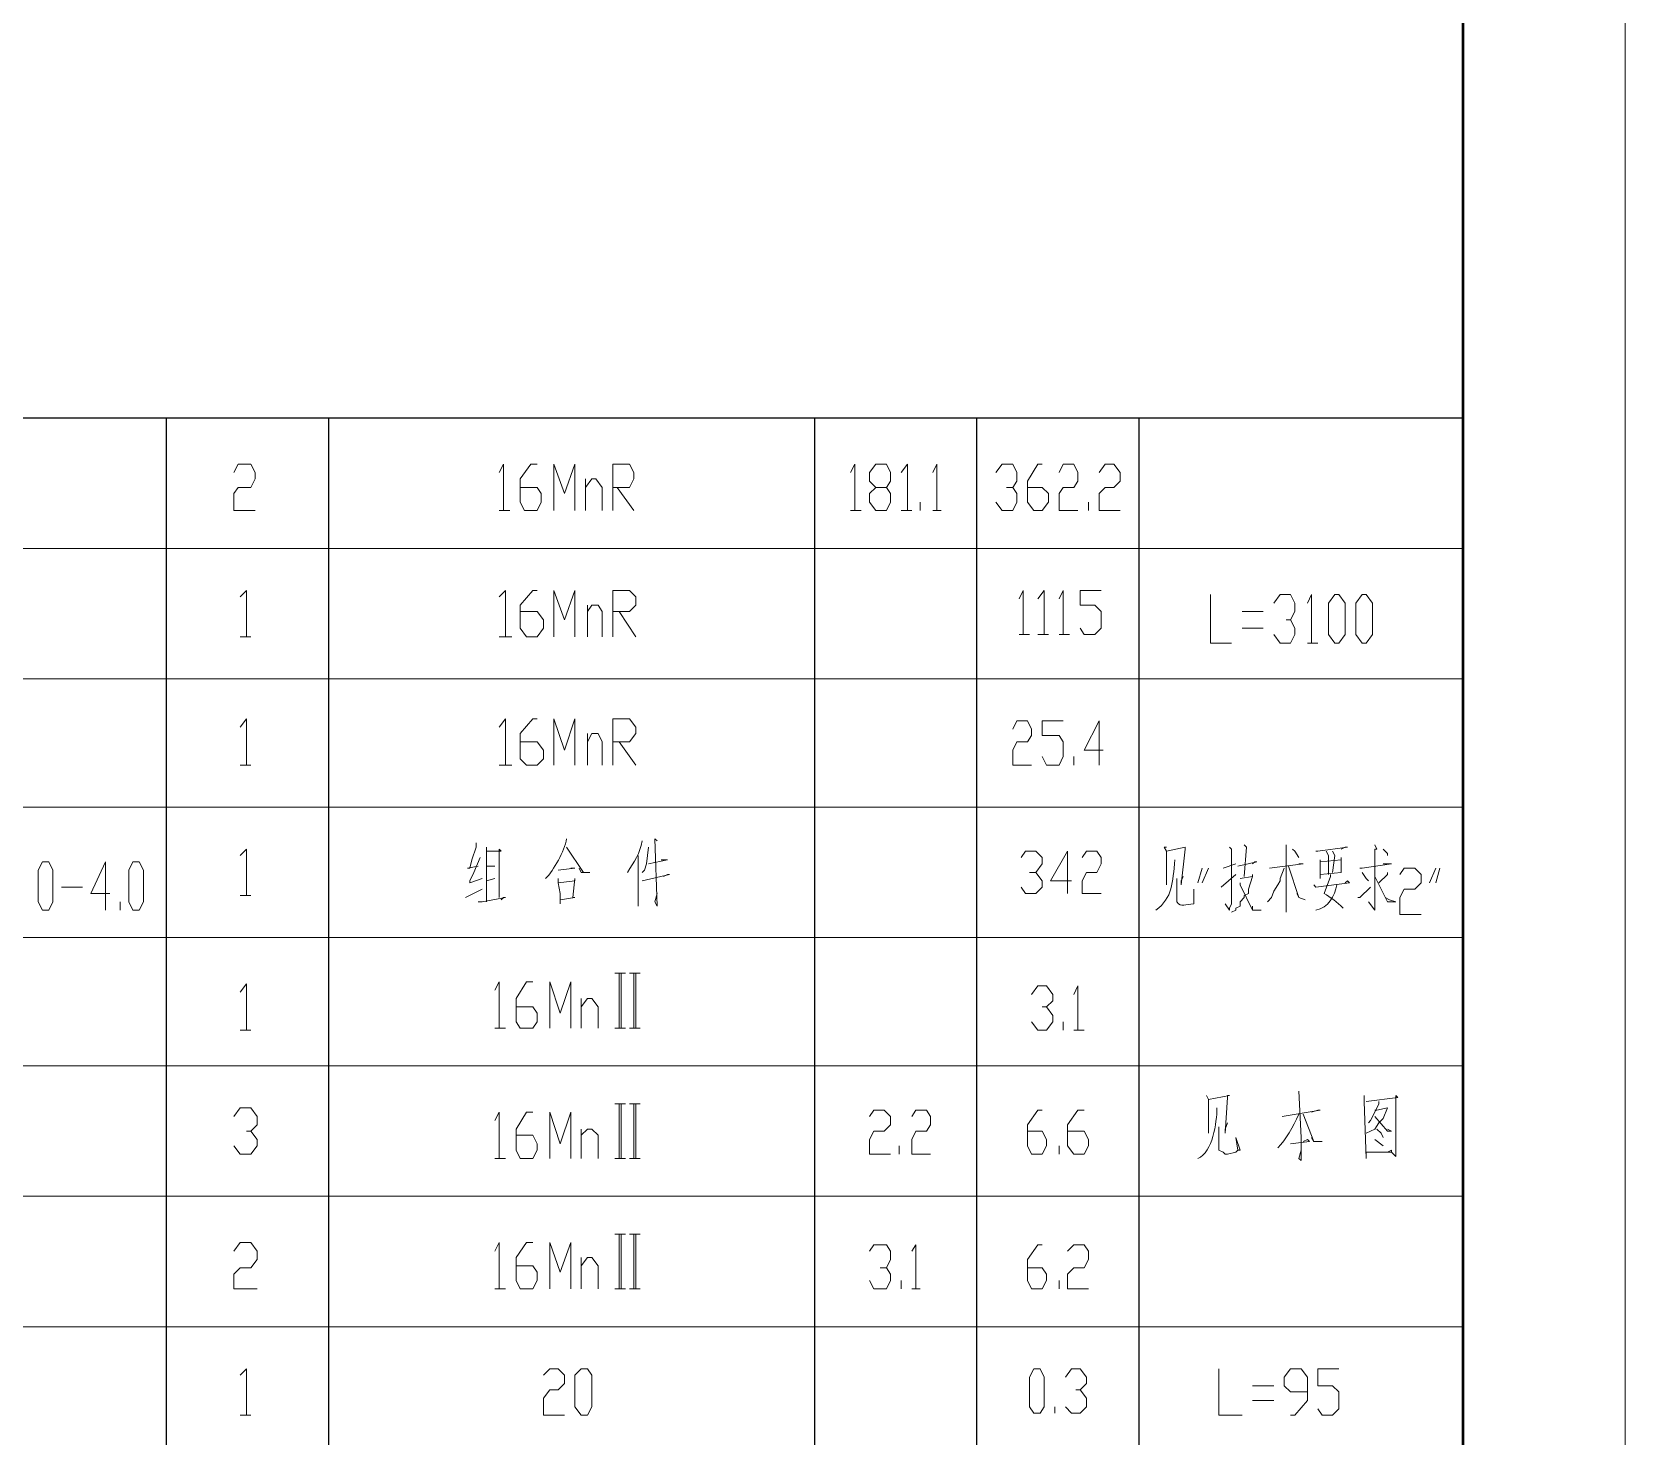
# Model space of a CAD drawing. Header units: millimetres. Extents: x -219 to 948, y -831 to -7.
# Drawn here: x 811.3 to 947.6, y -582.3 to -462.1 of the extents above; entities that cross this region are included whole.
import ezdxf

# ---------------------------------------------------------------- set-up
doc = ezdxf.new("R2010")
doc.units = ezdxf.units.MM
doc.layers.add('1', color=7, linetype='Continuous')

msp = doc.modelspace()

# ---------------------------------------------------------------- linework, layer by layer
at = {"layer": '1', "color": 0, "lineweight": 5}
for points in [[(-218.84, -6.99), (-218.84, -830.85), (947.56, -830.85), (947.56, -6.99), (-218.84, -6.99)], [(828.58, -499.83), (828.94, -499.11), (830.02, -499.11), (830.38, -499.83), (830.38, -500.37), (830.02, -501.09), (828.94, -501.09), (828.58, -501.63), (828.58, -503.07), (830.38, -503.07)], [(851.26, -499.83), (851.62, -499.11), (851.62, -503.07)], [(853.06, -501.09), (854.5, -501.09), (854.86, -501.63), (854.86, -502.35), (854.5, -503.07), (853.42, -503.07), (853.06, -502.35), (853.06, -500.37), (853.96, -499.11), (854.5, -499.11)], [(855.94, -503.07), (855.94, -499.11), (856.84, -501.63), (857.74, -499.11), (857.74, -503.07)], [(860.98, -503.07), (860.98, -499.11), (862.42, -499.11), (862.78, -499.83), (862.78, -500.37), (862.42, -501.09), (860.98, -501.09)], [(881.32, -499.83), (881.68, -499.11), (881.68, -503.07)], [(883.48, -503.07), (882.94, -502.35), (882.94, -501.63), (883.48, -501.09), (884.38, -501.09), (884.74, -500.55), (884.74, -499.83), (884.38, -499.11), (883.48, -499.11), (882.94, -499.83), (882.94, -500.55), (883.48, -501.09)], [(885.64, -499.83), (886.18, -499.11), (886.18, -503.07)], [(888.34, -499.83), (888.7, -499.11), (888.7, -503.07)], [(893.74, -499.83), (894.28, -499.11), (895.18, -499.11), (895.54, -499.83), (895.54, -500.55), (895.18, -501.09), (894.64, -501.09)], [(896.44, -501.09), (897.7, -501.09), (898.24, -501.63), (898.24, -502.35), (897.7, -503.07), (896.98, -503.07), (896.44, -502.35), (896.44, -500.55), (897.34, -499.11), (897.7, -499.11)], [(899.14, -499.83), (899.5, -499.11), (900.4, -499.11), (900.76, -499.83), (900.76, -500.55), (900.4, -501.09), (899.5, -501.09), (899.14, -501.63), (899.14, -503.07), (900.76, -503.07)], [(902.56, -499.83), (903.1, -499.11), (903.82, -499.11), (904.36, -499.83), (904.36, -500.55), (903.82, -501.09), (903.1, -501.09), (902.56, -501.63), (902.56, -503.07), (904.36, -503.07)], [(858.64, -503.07), (858.64, -500.37)], [(858.64, -501.09), (859.18, -500.37), (859.54, -500.37), (860.08, -501.09), (860.08, -503.07)], [(861.34, -501.09), (862.78, -503.07)], [(884.38, -501.09), (884.74, -501.63), (884.74, -502.35), (884.38, -503.07), (883.48, -503.07)], [(895.18, -501.09), (895.54, -501.63), (895.54, -502.35), (895.18, -503.07), (894.28, -503.07), (893.74, -502.35)], [(887.26, -503.07), (887.26, -502.35)], [(901.66, -503.07), (901.66, -502.35)], [(851.26, -503.07), (852.16, -503.07)], [(881.32, -503.07), (882.22, -503.07)], [(885.64, -503.07), (886.54, -503.07)], [(888.34, -503.07), (889.06, -503.07)], [(684.04, -506.31), (933.7, -506.31)], [(829.12, -510.45), (829.66, -509.91), (829.66, -513.87)], [(851.26, -510.45), (851.8, -509.91), (851.8, -513.87)], [(853.06, -511.71), (854.5, -511.71), (855.04, -512.43), (855.04, -513.15), (854.5, -513.87), (853.6, -513.87), (853.06, -513.15), (853.06, -511.17), (854.14, -509.91), (854.5, -509.91)], [(855.94, -513.87), (855.94, -509.91), (856.84, -512.43), (857.74, -509.91), (857.74, -513.87)], [(860.98, -513.87), (860.98, -509.91), (862.42, -509.91), (862.96, -510.45), (862.96, -511.17), (862.42, -511.71), (860.98, -511.71)], [(895.72, -510.63), (896.08, -509.91), (896.08, -513.69)], [(897.34, -510.63), (897.88, -509.91), (897.88, -513.69)], [(899.14, -510.63), (899.5, -509.91), (899.5, -513.69)], [(900.94, -513.15), (901.3, -513.69), (902.2, -513.69), (902.74, -513.15), (902.74, -511.71), (902.2, -511.17), (900.94, -511.17), (900.94, -509.91), (902.74, -509.91)], [(912.1, -510.27), (912.1, -514.41), (913.9, -514.41)], [(917.5, -510.99), (918.04, -510.27), (918.94, -510.27), (919.3, -510.99), (919.3, -511.71), (918.94, -512.43), (918.58, -512.43)], [(920.38, -510.99), (920.74, -510.27), (920.74, -514.41)], [(922.72, -514.41), (922.18, -513.69), (922.18, -510.99), (922.72, -510.27), (923.08, -510.27), (923.62, -510.99), (923.62, -513.69), (923.08, -514.41), (922.72, -514.41)], [(925.06, -514.41), (924.52, -513.69), (924.52, -510.99), (925.06, -510.27), (925.42, -510.27), (925.96, -510.99), (925.96, -513.69), (925.42, -514.41), (925.06, -514.41)], [(858.82, -513.87), (858.82, -511.17)], [(858.82, -511.71), (859.18, -511.17), (859.72, -511.17), (860.08, -511.71), (860.08, -513.87)], [(861.52, -511.71), (862.96, -513.87)], [(914.8, -511.71), (916.6, -511.71)], [(895.72, -513.69), (896.62, -513.69)], [(897.34, -513.69), (898.24, -513.69)], [(899.14, -513.69), (900.04, -513.69)], [(916.6, -513.15), (914.8, -513.15)], [(918.94, -512.43), (919.3, -513.15), (919.3, -513.69), (918.94, -514.41), (918.04, -514.41), (917.5, -513.69)], [(829.12, -513.87), (830.02, -513.87)], [(851.26, -513.87), (852.34, -513.87)], [(920.38, -514.41), (921.28, -514.41)], [(684.04, -517.47), (933.7, -517.47)], [(829.12, -521.61), (829.66, -520.89), (829.66, -524.85)], [(851.26, -521.61), (851.8, -520.89), (851.8, -524.85)], [(853.06, -522.87), (854.5, -522.87), (855.04, -523.59), (855.04, -524.31), (854.5, -524.85), (853.6, -524.85), (853.06, -524.31), (853.06, -522.15), (854.14, -520.89), (854.5, -520.89)], [(855.94, -524.85), (855.94, -520.89), (856.84, -523.59), (857.74, -520.89), (857.74, -524.85)], [(860.98, -524.85), (860.98, -520.89), (862.42, -520.89), (862.96, -521.61), (862.96, -522.15), (862.42, -522.87), (860.98, -522.87)], [(895.18, -521.79), (895.54, -521.07), (896.44, -521.07), (896.8, -521.79), (896.8, -522.33), (896.44, -522.87), (895.54, -522.87), (895.18, -523.59), (895.18, -524.85), (896.8, -524.85)], [(897.7, -524.13), (898.06, -524.85), (899.14, -524.85), (899.5, -524.13), (899.5, -522.87), (899.14, -522.33), (897.7, -522.33), (897.7, -521.07), (899.5, -521.07)], [(902.92, -523.59), (901.3, -523.59), (902.56, -521.07), (902.56, -524.85)], [(858.82, -524.85), (858.82, -522.15)], [(858.82, -522.87), (859.18, -522.15), (859.72, -522.15), (860.08, -522.87), (860.08, -524.85)], [(861.52, -522.87), (862.96, -524.85)], [(900.4, -524.85), (900.4, -524.13)], [(829.12, -524.85), (830.02, -524.85)], [(851.26, -524.85), (852.34, -524.85)], [(684.04, -528.45), (933.7, -528.45)], [(864.58, -531.15), (864.76, -531.33), (864.58, -531.15), (864.76, -536.91), (864.58, -536.55), (864.76, -535.83)], [(829.12, -532.59), (829.66, -532.05), (829.66, -536.01)], [(849.28, -531.51), (849.28, -531.87), (848.92, -532.95), (848.74, -533.67), (848.56, -533.67), (849.46, -533.49)], [(849.64, -532.77), (849.1, -534.03), (848.74, -534.75), (848.74, -534.93), (849.82, -534.57)], [(850.18, -531.87), (850.18, -532.23), (850.18, -536.55)], [(850.18, -532.23), (851.44, -532.23), (851.26, -532.05), (851.26, -532.23), (851.26, -536.19)], [(857.02, -531.87), (858.46, -534.03), (859, -534.03), (858.28, -534.03), (858.1, -533.67)], [(863.14, -532.59), (863.14, -536.91), (863.14, -536.01)], [(864.04, -531.87), (863.86, -533.31), (863.68, -533.85), (863.5, -534.03)], [(895.9, -532.77), (896.26, -532.23), (897.16, -532.23), (897.7, -532.77), (897.7, -533.31), (897.16, -534.03), (896.62, -534.03)], [(900.22, -534.75), (898.42, -534.75), (899.86, -532.23), (899.86, -535.83)], [(901.12, -532.77), (901.48, -532.23), (902.38, -532.23), (902.74, -532.77), (902.74, -533.31), (902.38, -534.03), (901.48, -534.03), (901.12, -534.75), (901.12, -535.83), (902.74, -535.83)], [(908.32, -531.87), (908.14, -531.87), (908.32, -532.23), (908.32, -535.11), (908.32, -534.21)], [(908.32, -532.23), (909.94, -531.87), (909.94, -531.87), (909.94, -532.05), (909.58, -535.11), (909.58, -534.75), (909.76, -534.39)], [(913.72, -531.87), (913.9, -532.05), (913.9, -536.73), (913.72, -537.09), (913.72, -537.27), (913.36, -536.73), (913.72, -537.27)], [(914.98, -531.69), (915.16, -531.87), (915.16, -531.87), (914.98, -534.39)], [(918.58, -531.69), (918.58, -531.87), (918.58, -531.87), (918.58, -537.45), (918.58, -536.37)], [(919.12, -532.05), (919.3, -532.23), (919.66, -532.77)], [(921.1, -532.23), (921.28, -532.23), (923.8, -531.87), (923.62, -531.87), (923.26, -532.05)], [(921.46, -532.95), (921.46, -533.13), (921.46, -534.57), (921.46, -534.21), (923.26, -534.03), (923.26, -534.03), (923.26, -532.77), (923.26, -532.95), (921.46, -533.13)], [(922, -532.23), (922.18, -532.59), (922.18, -534.21)], [(922.54, -532.23), (922.72, -532.59), (922.54, -534.03)], [(926.14, -531.69), (926.32, -532.05), (926.14, -532.05), (926.14, -537.27), (926.14, -537.27), (925.6, -536.55)], [(926.86, -532.05), (927.22, -532.41), (927.22, -532.59)], [(812.2, -537.27), (811.84, -536.55), (811.84, -533.85), (812.2, -533.13), (812.74, -533.13), (813.1, -533.85), (813.1, -536.55), (812.74, -537.27), (812.2, -537.27)], [(817.96, -535.83), (816.34, -535.83), (817.6, -533.13), (817.6, -537.27)], [(819.94, -537.27), (819.58, -536.55), (819.58, -533.85), (819.94, -533.13), (820.48, -533.13), (820.84, -533.85), (820.84, -536.55), (820.48, -537.27), (819.94, -537.27)], [(850.9, -533.49), (850.18, -533.49)], [(856.3, -533.85), (857.74, -533.67), (857.56, -533.67), (857.38, -533.67)], [(864.04, -533.31), (865.66, -532.95), (865.3, -532.95), (865.12, -532.95)], [(897.16, -534.03), (897.7, -534.75), (897.7, -535.29), (897.16, -535.83), (896.26, -535.83), (895.9, -535.29)], [(911.02, -534.93), (911.38, -533.67)], [(911.92, -533.67), (911.38, -534.93)], [(913.18, -533.67), (914.26, -533.31)], [(914.44, -533.49), (916.06, -533.13), (915.88, -533.13), (915.7, -533.31)], [(918.4, -533.67), (918.04, -534.57), (918.04, -534.75), (917.86, -535.11), (917.5, -535.65), (917.32, -536.19), (916.96, -536.55)], [(917.14, -533.67), (920.02, -533.31), (919.84, -533.31), (919.66, -533.31)], [(918.76, -533.49), (919.66, -536.19), (920.2, -536.37), (919.66, -536.19), (919.48, -535.83)], [(924.88, -533.67), (925.06, -533.67), (927.58, -533.31), (927.4, -533.31), (926.86, -533.31)], [(925.06, -534.03), (925.42, -534.57), (925.6, -534.75)], [(927.22, -534.03), (927.22, -534.21), (926.5, -534.93)], [(928.3, -534.21), (928.66, -533.67), (929.56, -533.67), (930.1, -534.21), (930.1, -534.93), (929.56, -535.47), (928.66, -535.47), (928.3, -536.19), (928.3, -537.63), (930.1, -537.63)], [(930.82, -534.93), (931.36, -533.67)], [(931.72, -533.67), (931.36, -534.93)], [(813.82, -535.29), (815.62, -535.29)], [(848.38, -536.19), (849.82, -535.47)], [(850.18, -534.75), (850.9, -534.57)], [(856.3, -534.57), (856.3, -534.93), (856.48, -535.83), (856.48, -536.73), (856.48, -536.37), (857.74, -536.19), (857.56, -536.19), (857.74, -534.57), (857.74, -534.75), (856.3, -534.93)], [(863.5, -534.75), (865.84, -534.21), (865.66, -534.21), (865.3, -534.39)], [(913, -535.29), (914.26, -534.21)], [(914.62, -534.57), (915.7, -534.39), (915.7, -534.21), (915.7, -534.39), (915.34, -535.47), (915.34, -535.83), (914.98, -536.01), (914.98, -536.19), (914.62, -536.55), (914.62, -536.91), (914.26, -537.09), (914.26, -537.27), (913.9, -537.45)], [(914.62, -534.93), (914.62, -535.11), (915.7, -537.27), (916.42, -537.27), (915.7, -537.27), (915.7, -536.91)], [(920.92, -535.11), (921.1, -535.29), (921.1, -535.29), (923.98, -534.93), (923.8, -534.75), (923.62, -534.93)], [(924.7, -536.19), (924.88, -536.19), (925.78, -535.29)], [(926.14, -534.39), (927.22, -536.55), (927.94, -536.55), (927.4, -536.37), (927.04, -536.19)], [(818.86, -537.27), (818.86, -536.55)], [(829.12, -536.01), (830.02, -536.01)], [(849.46, -536.55), (849.82, -536.55), (850.72, -536.37), (851.8, -536.19), (851.62, -536.19), (851.44, -536.37)], [(684.04, -539.61), (933.7, -539.61)], [(829.12, -544.29), (829.66, -543.57), (829.66, -547.53)], [(850.9, -544.11), (851.26, -543.39), (851.26, -547.35)], [(852.7, -545.55), (854.14, -545.55), (854.5, -546.09), (854.5, -546.81), (854.14, -547.35), (853.06, -547.35), (852.7, -546.81), (852.7, -544.83), (853.6, -543.39), (854.14, -543.39)], [(855.58, -547.35), (855.58, -543.39), (856.48, -546.09), (857.38, -543.39), (857.38, -547.35)], [(861.16, -542.67), (862.06, -542.67)], [(861.52, -542.67), (861.52, -547.35)], [(861.7, -547.35), (861.7, -542.67)], [(862.42, -542.67), (863.32, -542.67)], [(862.78, -542.67), (862.78, -547.35)], [(862.96, -547.35), (862.96, -542.67)], [(858.28, -547.35), (858.28, -544.83)], [(858.28, -545.55), (858.82, -544.83), (859.18, -544.83), (859.72, -545.55), (859.72, -547.35)], [(896.8, -544.47), (897.34, -543.75), (898.06, -543.75), (898.6, -544.47), (898.6, -545.01), (898.06, -545.55), (897.7, -545.55)], [(900.4, -544.47), (900.76, -543.75), (900.76, -547.53)], [(898.06, -545.55), (898.6, -546.27), (898.6, -546.81), (898.06, -547.53), (897.34, -547.53), (896.8, -546.81)], [(829.12, -547.53), (830.02, -547.53)], [(850.9, -547.35), (851.8, -547.35)], [(861.16, -547.35), (862.06, -547.35)], [(862.42, -547.35), (863.32, -547.35)], [(899.5, -547.53), (899.5, -546.81)], [(900.4, -547.53), (901.3, -547.53)], [(684.04, -550.59), (933.7, -550.59)], [(911.74, -553.11), (911.92, -553.47), (911.92, -556.35), (911.92, -555.45)], [(911.92, -553.47), (913.72, -553.11), (913.54, -553.11), (913.54, -553.29), (913.36, -556.35), (913.36, -555.99), (913.54, -555.45)], [(919.66, -552.75), (919.84, -556.71), (919.84, -558.69), (919.66, -558.51), (919.84, -557.79)], [(925.24, -553.11), (925.24, -553.65), (925.42, -558.51), (925.42, -557.97), (927.58, -557.97), (927.58, -557.79), (927.22, -557.97)], [(925.42, -553.65), (928.12, -553.29), (927.94, -553.11), (927.94, -553.65), (927.94, -558.33), (927.58, -557.97)], [(828.58, -554.91), (829.12, -554.19), (830.02, -554.19), (830.56, -554.91), (830.56, -555.63), (830.02, -556.17), (829.66, -556.17)], [(850.9, -555.27), (851.26, -554.55), (851.26, -558.51)], [(852.7, -556.53), (854.14, -556.53), (854.5, -557.25), (854.5, -557.79), (854.14, -558.51), (853.06, -558.51), (852.7, -557.79), (852.7, -555.99), (853.6, -554.55), (854.14, -554.55)], [(855.58, -558.51), (855.58, -554.55), (856.48, -557.25), (857.38, -554.55), (857.38, -558.51)], [(861.16, -553.83), (862.06, -553.83)], [(861.52, -553.83), (861.52, -558.51)], [(861.7, -558.51), (861.7, -553.83)], [(862.42, -553.83), (863.32, -553.83)], [(862.78, -553.83), (862.78, -558.51)], [(862.96, -558.51), (862.96, -553.83)], [(882.94, -554.91), (883.3, -554.37), (884.2, -554.37), (884.74, -554.91), (884.74, -555.63), (884.2, -556.17), (883.3, -556.17), (882.94, -556.89), (882.94, -558.15), (884.74, -558.15)], [(886.54, -554.91), (886.9, -554.37), (887.8, -554.37), (888.16, -554.91), (888.16, -555.63), (887.8, -556.17), (886.9, -556.17), (886.54, -556.89), (886.54, -558.15), (888.16, -558.15)], [(896.44, -556.17), (897.7, -556.17), (898.06, -556.89), (898.06, -557.43), (897.7, -558.15), (896.8, -558.15), (896.44, -557.43), (896.44, -555.63), (897.34, -554.37), (897.7, -554.37)], [(899.86, -556.17), (901.3, -556.17), (901.66, -556.89), (901.66, -557.43), (901.3, -558.15), (900.4, -558.15), (899.86, -557.43), (899.86, -555.63), (900.76, -554.37), (901.3, -554.37)], [(918.22, -554.91), (921.46, -554.37), (921.28, -554.37), (920.74, -554.55)], [(926.14, -554.37), (926.32, -554.37), (927.22, -554.19), (927.22, -554.19), (926.86, -555.09), (926.5, -555.45), (926.14, -555.99), (925.78, -556.17), (925.42, -556.35)], [(926.5, -553.65), (926.5, -553.83), (926.14, -554.55), (925.78, -555.27), (925.6, -555.45)], [(912.82, -555.81), (912.82, -557.79), (913.18, -557.97), (913.36, -558.15), (913.54, -558.15), (914.26, -557.97), (914.44, -557.79), (914.62, -557.79), (914.26, -556.71), (914.44, -557.79)], [(920.02, -554.73), (920.92, -557.07), (921.64, -557.07), (920.92, -557.07), (920.74, -556.71)], [(926.14, -554.91), (927.22, -556.17), (927.58, -556.17), (927.22, -555.99), (927.22, -555.99)], [(830.02, -556.17), (830.56, -556.89), (830.56, -557.43), (830.02, -558.15), (829.12, -558.15), (828.58, -557.43)], [(858.28, -558.51), (858.28, -555.99)], [(858.28, -556.53), (858.82, -555.99), (859.18, -555.99), (859.72, -556.53), (859.72, -558.51)], [(918.94, -557.25), (920.56, -557.07), (920.38, -556.89), (920.02, -557.07)], [(926.14, -556.89), (926.86, -557.43)], [(926.32, -555.99), (926.68, -556.35), (926.86, -556.71)], [(850.9, -558.51), (851.8, -558.51)], [(861.16, -558.51), (862.06, -558.51)], [(862.42, -558.51), (863.32, -558.51)], [(885.46, -558.15), (885.46, -557.43)], [(899.14, -558.15), (899.14, -557.43)], [(684.04, -561.75), (933.7, -561.75)], [(861.16, -564.99), (862.06, -564.99)], [(861.52, -564.99), (861.52, -569.67)], [(861.7, -569.67), (861.7, -564.99)], [(862.42, -564.99), (863.32, -564.99)], [(862.78, -564.99), (862.78, -569.67)], [(862.96, -569.67), (862.96, -564.99)], [(828.58, -566.43), (829.12, -565.71), (830.02, -565.71), (830.56, -566.43), (830.56, -567.15), (830.02, -567.87), (829.12, -567.87), (828.58, -568.41), (828.58, -569.67), (830.56, -569.67)], [(850.9, -566.43), (851.26, -565.71), (851.26, -569.67)], [(852.7, -567.69), (854.14, -567.69), (854.5, -568.23), (854.5, -568.95), (854.14, -569.67), (853.06, -569.67), (852.7, -568.95), (852.7, -566.97), (853.6, -565.71), (854.14, -565.71)], [(855.58, -569.67), (855.58, -565.71), (856.48, -568.23), (857.38, -565.71), (857.38, -569.67)], [(882.94, -566.43), (883.3, -565.89), (884.38, -565.89), (884.74, -566.43), (884.74, -567.15), (884.38, -567.87), (883.84, -567.87)], [(886.54, -566.43), (886.9, -565.89), (886.9, -569.67)], [(896.44, -567.87), (897.7, -567.87), (898.06, -568.41), (898.06, -568.95), (897.7, -569.67), (896.8, -569.67), (896.44, -568.95), (896.44, -567.15), (897.34, -565.89), (897.7, -565.89)], [(899.86, -566.43), (900.4, -565.89), (901.3, -565.89), (901.66, -566.43), (901.66, -567.15), (901.3, -567.87), (900.4, -567.87), (899.86, -568.41), (899.86, -569.67), (901.66, -569.67)], [(858.28, -569.67), (858.28, -566.97)], [(858.28, -567.69), (858.82, -566.97), (859.18, -566.97), (859.72, -567.69), (859.72, -569.67)], [(884.38, -567.87), (884.74, -568.41), (884.74, -568.95), (884.38, -569.67), (883.3, -569.67), (882.94, -568.95)], [(885.64, -569.67), (885.64, -568.95)], [(899.14, -569.67), (899.14, -568.95)], [(850.9, -569.67), (851.8, -569.67)], [(861.16, -569.67), (862.06, -569.67)], [(862.42, -569.67), (863.32, -569.67)], [(886.54, -569.67), (887.26, -569.67)], [(684.04, -572.91), (933.7, -572.91)], [(829.12, -577.05), (829.66, -576.51), (829.66, -580.47)], [(855.04, -577.05), (855.58, -576.51), (856.3, -576.51), (856.84, -577.05), (856.84, -577.77), (856.3, -578.31), (855.58, -578.31), (855.04, -579.03), (855.04, -580.47), (856.84, -580.47)], [(858.28, -580.47), (857.74, -579.75), (857.74, -577.05), (858.28, -576.51), (858.82, -576.51), (859.18, -577.05), (859.18, -579.75), (858.82, -580.47), (858.28, -580.47)], [(896.98, -580.29), (896.62, -579.75), (896.62, -577.23), (896.98, -576.51), (897.52, -576.51), (897.88, -577.23), (897.88, -579.75), (897.52, -580.29), (896.98, -580.29)], [(899.68, -577.23), (900.22, -576.51), (900.94, -576.51), (901.48, -577.23), (901.48, -577.77), (900.94, -578.31), (900.58, -578.31)], [(912.82, -576.51), (912.82, -580.47), (914.8, -580.47)], [(918.94, -580.47), (919.3, -580.47), (920.38, -579.21), (920.38, -577.23), (919.84, -576.51), (918.94, -576.51), (918.4, -577.23), (918.4, -577.95), (918.94, -578.49), (920.38, -578.49)], [(921.28, -579.93), (921.64, -580.47), (922.54, -580.47), (923.08, -579.93), (923.08, -578.49), (922.54, -577.95), (921.28, -577.95), (921.28, -576.51), (923.08, -576.51)], [(900.94, -578.31), (901.48, -579.03), (901.48, -579.75), (900.94, -580.29), (900.22, -580.29), (899.68, -579.75)], [(915.7, -577.95), (917.5, -577.95)], [(898.78, -580.29), (898.78, -579.75)], [(917.5, -579.21), (915.7, -579.21)], [(829.12, -580.47), (830.02, -580.47)]]:
    msp.add_lwpolyline(points, dxfattribs=at)
at = {"layer": '1', "color": 0, "lineweight": 50}
msp.add_lwpolyline([(-184.1, -20.67), (-184.1, -816.99), (933.7, -816.99), (933.7, -20.67), (-184.1, -20.67)], dxfattribs=at)
at = {"layer": '1', "color": 0, "lineweight": 25}
for points in [[(684.04, -495.15), (933.7, -495.15)], [(822.82, -683.79), (822.82, -495.15)], [(836.68, -683.79), (836.68, -495.15)], [(878.26, -700.53), (878.26, -495.15)], [(892.12, -692.07), (892.12, -495.15)], [(905.98, -700.53), (905.98, -495.15)]]:
    msp.add_lwpolyline(points, dxfattribs=at)
at = {"layer": '1', "color": 0, "lineweight": 5}
for points in [[(857.02, -531.15), (856.84, -532.23), (855.94, -533.85), (855.22, -534.57)], [(863.5, -531.33), (863.32, -532.41), (862.78, -533.13), (862.24, -534.03)], [(909.04, -532.95), (908.86, -534.93), (908.86, -536.19), (907.42, -537.27)], [(922.9, -535.11), (922.72, -536.01), (922.18, -537.09), (921.1, -537.27)], [(912.64, -554.19), (912.64, -555.45), (912.28, -557.97), (911.02, -558.51)], [(919.66, -554.73), (919.12, -555.81), (918.58, -556.89), (917.86, -557.61)]]:
    msp.add_open_spline(points, degree=3, dxfattribs=at)
for points, knots in [([(909.22, -534.57), (909.22, -534.57), (909.22, -534.75), (909.22, -534.75), (909.22, -534.75), (909.22, -536.55), (909.22, -536.55), (909.58, -537.09), (909.94, -536.73), (910.66, -536.73), (910.66, -536.73), (910.66, -536.55), (910.66, -536.55), (910.66, -536.55), (910.66, -535.47), (910.66, -535.47), (910.66, -535.47), (910.66, -536.55), (910.66, -536.55)], [0, 0, 0, 0, 1, 1, 1, 2, 2, 2, 3, 3, 3, 4, 4, 4, 5, 5, 5, 6, 6, 6, 6]), ([(922.36, -534.21), (922.36, -534.21), (922.36, -534.39), (922.36, -534.39), (922.36, -534.39), (921.82, -535.83), (921.82, -535.83), (922.36, -536.19), (922.9, -536.55), (923.44, -537.09)], [0, 0, 0, 0, 1, 1, 1, 2, 2, 2, 3, 3, 3, 3])]:
    msp.add_open_spline(points, degree=3, knots=knots, dxfattribs=at)

doc.saveas('drawing.dxf')
